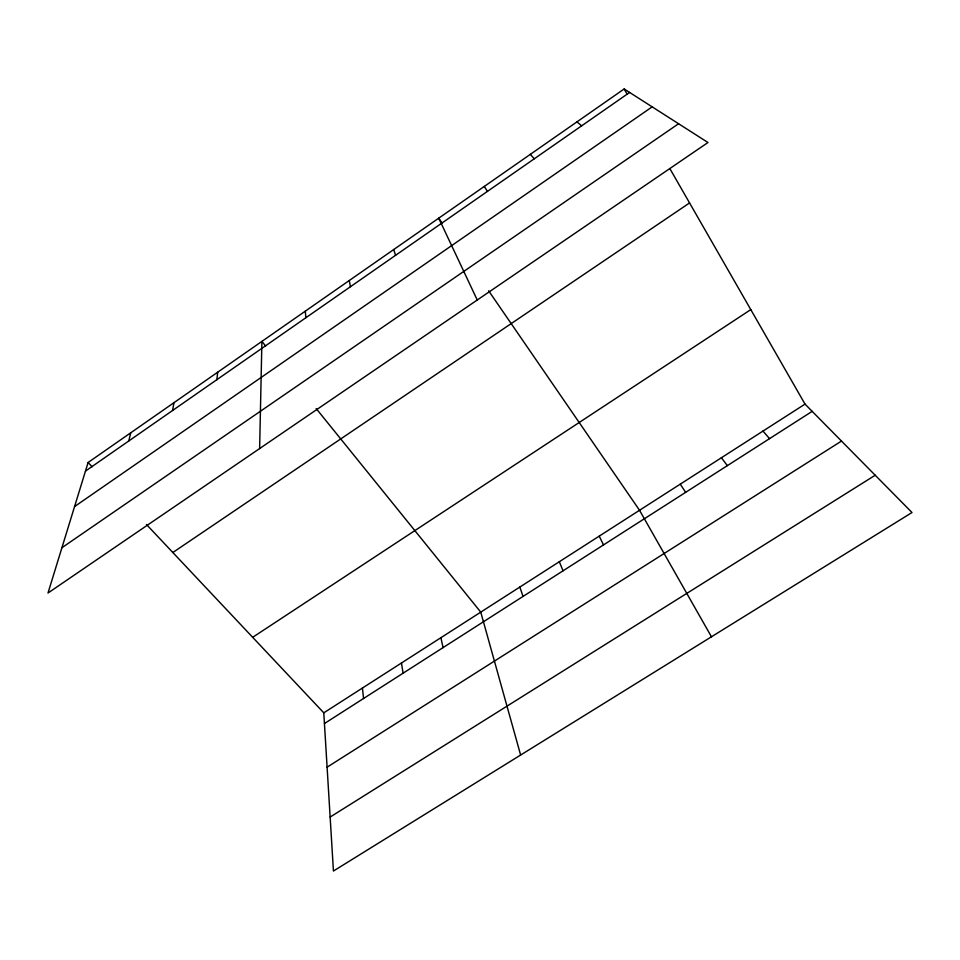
<?xml version="1.0" encoding="UTF-8"?>
<svg xmlns="http://www.w3.org/2000/svg" width="960" height="960" viewBox="0 0 960 960"><rect width="100%" height="100%" fill="white"/><g stroke="black" fill="none" stroke-linecap="round" stroke-linejoin="round"><path stroke-width="1.44" d="M259.632 448.572L261.9 341.4L265.644 346.032M216.876 379.668L217.68 372.216M172.548 410.52L173.976 402.672M128.748 441L130.788 432.768M88.104 462.504L48 593.028L707.976 142.512L624.168 88.968L88.104 462.504L92.124 466.776M85.464 471.12L629.616 92.448M74.568 506.58L652.164 106.86M61.92 547.728L678.576 123.732M172.836 552.516L689.568 202.932M252.672 637.308L750.792 309.612M323.784 712.836L805.02 404.112L912 512.52L333.432 871.032L323.784 712.836L146.448 524.484M324.432 723.54L812.172 411.36M327.096 767.184L841.488 441.06M330.144 817.056L875.208 475.236M576.96 121.86L581.652 125.82M530.328 154.356L534.276 158.796M762.984 431.076L769.548 438.636M316.164 408.54L480.756 612.132L520.632 755.028M721.404 457.752L727.368 465.636M442.044 223.02L438.732 218.184L477.252 300.024M488.628 290.784L639.528 510.276L711.456 636.78M484.26 186.468L487.476 191.364M680.256 484.152L685.644 492.336M624.168 88.968L627.072 94.032M669.912 168.696L805.02 404.112M599.22 536.136L603.492 544.92M559.32 561.732L563.064 570.804M519.84 587.064L523.044 596.412M393.732 249.54L395.568 255.324M440.904 637.704L443.064 647.604M349.272 280.524L350.424 286.728M401.46 663.012L403.104 673.188M362.424 688.056L363.564 698.484M305.328 311.136L305.832 317.772"/></g></svg>
